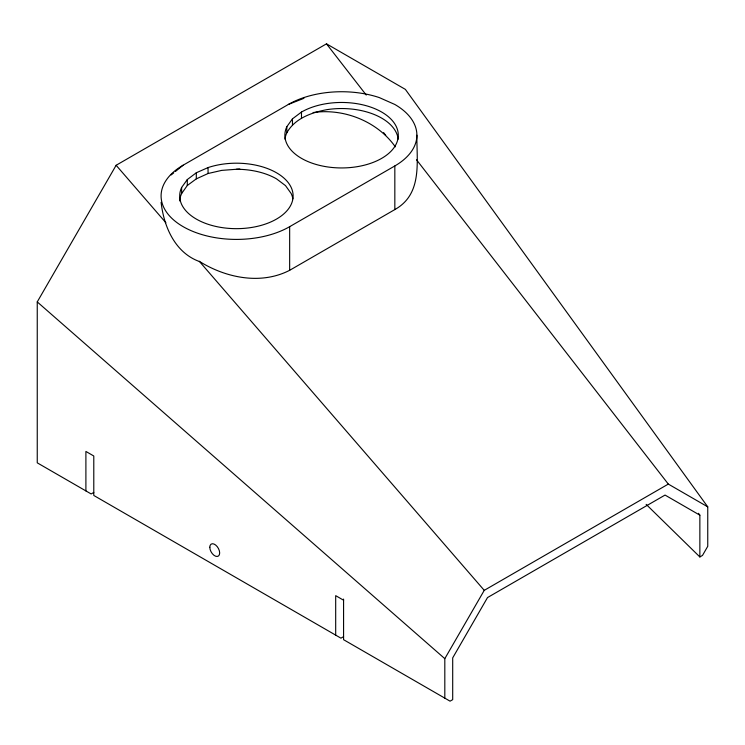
<?xml version="1.0" encoding="UTF-8"?>
<svg xmlns="http://www.w3.org/2000/svg" width="745" height="745" viewBox="0 0 745 745"><rect width="100%" height="100%" fill="white"/><g stroke="black" fill="none" stroke-linecap="round" stroke-linejoin="round"><path stroke-width="1.12" d="M93.786 492.426L91.151 493.944L37.25 462.831L37.25 301.911L116.136 165.278L326.487 43.834L405.364 89.381L707.75 506.851L707.75 546.318L702.488 555.435L699.862 556.953L646.148 504.365M444.812 698.13L444.812 658.654L484.25 590.347L668.312 484.082L707.75 506.851M179.731 200.936A56.704 32.743 0 0 1 181.631 193.532L187.293 185.505L196.308 178.856L208.051 173.52L221.731 170.382L239.834 169.013M181.631 187.461L187.293 179.564L196.308 172.775L208.051 167.578A56.704 32.743 0 0 1 291.183 187.461A56.704 32.743 0 0 1 236.407 228.668A56.704 32.743 0 0 1 181.631 187.461L181.631 193.532M286.806 126.734L292.468 118.837L301.483 112.057A56.704 32.743 0 0 1 392.978 121.37A56.704 32.743 0 0 1 346.527 167.821A56.704 32.743 0 0 1 286.806 126.734L286.806 132.806A56.704 32.743 0 0 0 284.99 139.147M286.806 132.806C294.834 118.39 311.568 112.495 326.906 109.655A56.704 32.743 0 0 1 398.175 139.147M171.192 174.935L173.762 172.849M175.466 171.452L183.158 165.185L288.334 104.468L303.932 98.303M161.106 202.323C163.77 226.201 174.675 252.173 198.757 261.281L199.325 261.346C225.782 277.885 260.852 285.158 289.656 270.305L394.831 209.578C422.676 193.979 416.623 162.056 416.883 135.208M183.158 165.185A75.301 43.471 0 0 0 183.158 226.676A75.301 43.471 0 0 0 289.656 226.676L394.831 165.949A75.301 43.471 0 0 0 394.831 104.468L379.233 97.558A75.301 43.471 0 0 0 288.334 104.468M343.575 636.649L340.949 638.167L93.786 495.462L93.786 455.996L85.898 451.442L85.898 490.908M313.105 112.56C343.696 108.053 377.37 121.267 395.325 146.849M699.862 556.953L699.862 515.177L665.043 495.071L487.519 597.564L452.699 657.882L452.699 699.648L450.064 701.166L343.575 639.685L343.575 599.073M343.575 600.209L335.688 595.655L335.688 635.131M37.25 301.911L444.812 658.654M116.136 165.278L165.893 222.736M199.325 261.346L484.25 590.347M326.487 43.834L366.242 95.043M416.511 159.784L668.312 484.082M383.591 132.582L385.724 135.329M698.493 513.296L699.862 515.177M394.831 165.949L394.831 209.578M301.483 112.057L301.483 118.129M292.468 118.837L292.468 124.909M289.656 226.676L289.656 270.305M208.051 167.578L208.051 173.52M196.308 172.775L196.308 178.856M187.293 179.564L187.293 185.505M236.407 169.264A56.704 32.743 0 0 1 276.507 178.856L285.512 185.635L291.183 193.532A56.704 32.743 0 0 1 292.841 198.803M209.801 547.268A6.975 4.023 60 0 0 217.205 556.468A6.975 4.023 60 0 0 217.205 546.607A6.975 4.023 60 0 0 209.801 547.268"/></g></svg>
